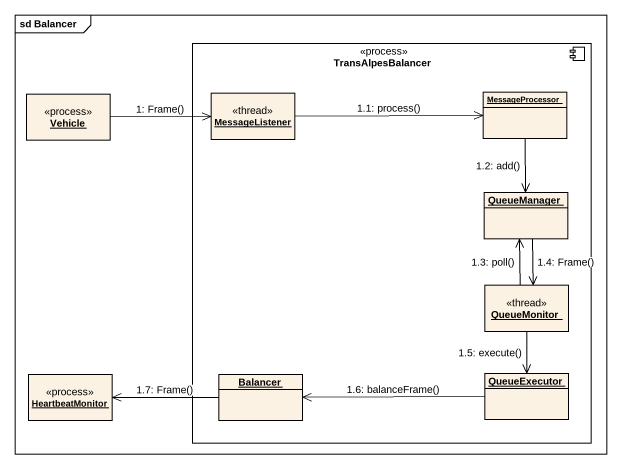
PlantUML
@startuml
mainframe sd Balancer
hide circle
hide empty members
component TransAlpesBalancer <<process>> {
  object MessageListener <<thread>>
  object MessageProcessor
  object QueueManager
  object QueueMonitor <<thread>>
  object Balancer
  object QueueExecutor
}
object Vehicle <<process>>
object HeartbeatMonitor <<process>>
Vehicle -right-> MessageListener : 1: Frame()
MessageListener -right-> MessageProcessor : 1.1: process()
MessageProcessor --> QueueManager : 1.2: add()
QueueMonitor -up-> QueueManager : 1.3: poll()
QueueManager --> QueueMonitor : 1.4: Frame()
QueueMonitor --> QueueExecutor : 1.5: execute()
QueueExecutor -left-> Balancer : 1.6: balanceFrame()
Balancer -left-> HeartbeatMonitor : 1.7: Frame()
@enduml
